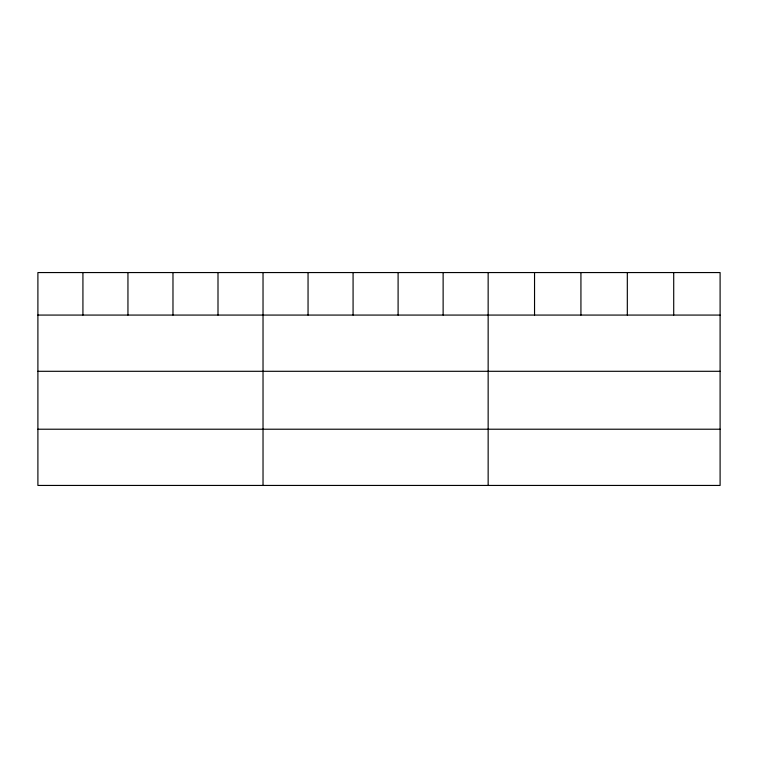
<?xml version="1.0" encoding="UTF-8"?>
<svg xmlns="http://www.w3.org/2000/svg" width="758" height="758" viewBox="0 0 758 758"><rect width="100%" height="100%" fill="white"/><g stroke="black" fill="none" stroke-linecap="round" stroke-linejoin="round"><path stroke-width="1.14" d="M720.1 315.072L720.1 485.442L37.9 485.442L37.9 272.558L720.1 272.558L720.1 315.072L37.9 315.072M37.9 371.297L720.1 371.297M37.9 429.218L720.1 429.218M673.71 272.558L673.71 315.072M627.321 272.558L627.321 315.072M580.931 272.558L580.931 315.072M534.542 272.558L534.542 315.072M488.152 272.558L488.152 485.442M443.127 272.558L443.127 315.072M398.102 272.558L398.102 315.072M353.076 272.558L353.076 315.072M308.051 272.558L308.051 315.072M263.026 272.558L263.026 485.442M218.001 272.558L218.001 315.072M172.976 272.558L172.976 315.072M127.95 272.558L127.95 315.072M82.925 272.558L82.925 315.072"/></g></svg>
